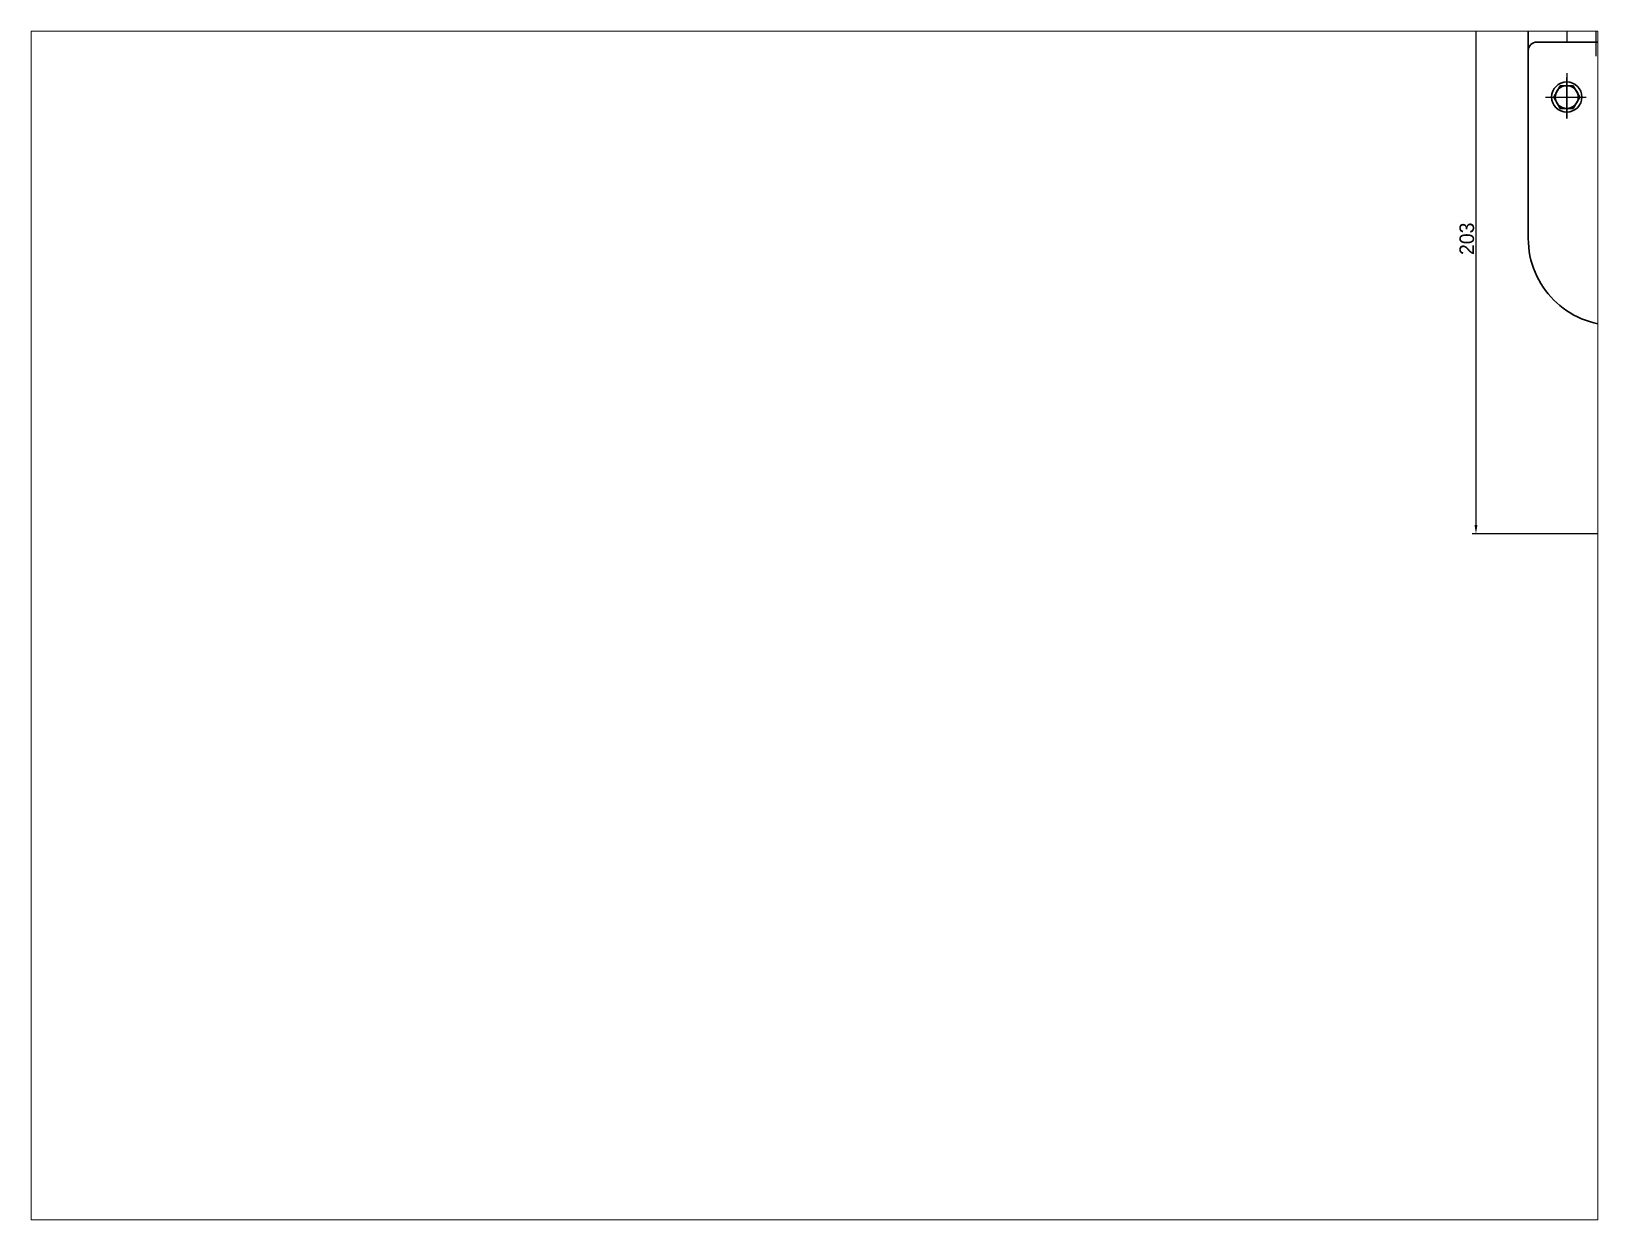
# Paper-space layout 'Layout1' of a CAD drawing. Header units: millimetres. Extents: x 26 to 231, y 20 to 176.
# The model-space entities are those that its viewports show. They can reach past a viewport. Long polylines and large blocks are cut down to what shows.
import ezdxf

# ---------------------------------------------------------------- set-up
doc = ezdxf.new("R2010")
doc.units = ezdxf.units.MM
doc.header["$PDSIZE"] = -1
doc.linetypes.add('CENTER', pattern=[10.16, 6.35, -1.27, 1.27, -1.27])
doc.linetypes.add('HIDDEN', pattern=[1.905, 1.27, -0.635])
doc.layers.get('0').update_dxf_attribs({"lineweight": 30})
for name, color, linetype in [('中心线', 1, 'CENTER'), ('细线', 7, 'Continuous'), ('虚线', 7, 'HIDDEN')]:
    doc.layers.add(name, color=color, linetype=linetype)
doc.dimstyles.new('ISO-25', dxfattribs={"dimtxt": 5, "dimasz": 3, "dimexe": 1.25, "dimexo": 0.625, "dimtad": 1, "dimdec": 0, "dimtxsty": 'Standard', "dimcen": 2.5, "dimadec": 0, "dimazin": 0, "dimtfac": 1, "dimtdec": 0, "dimtmove": 0, "dimatfit": 3, "dimfxl": 1, "dimarcsym": 0})

# ---------------------------------------------------------------- blocks, each defined once
blk = doc.blocks.new('*D28')
at = {"layer": 'Defpoints', "color": 0, "transparency": 16777216}
for p in [(474.12, 326.72), (226.35, 123.84), (355.88, 123.84)]:
    blk.add_point(p, dxfattribs=at)
at = {"layer": '细线', "color": 0, "lineweight": -2, "transparency": 16777216}
for p, q in [((473.5, 326.72), (225.1, 326.72)), ((226.35, 323.72), (226.35, 126.84)), ((355.25, 123.84), (225.1, 123.84))]:
    blk.add_line(p, q, dxfattribs=at)
at = {"layer": '细线', "color": 0, "transparency": 16777216}
for points in [[(225.85, 323.72), (226.85, 323.72), (226.35, 326.72)], [(225.85, 126.84), (226.85, 126.84), (226.35, 123.84)]]:
    blk.add_solid(points, dxfattribs=at)
at = {"layer": '细线', "color": 0, "transparency": 16777216, "insert": (223.22, 225.28), "char_height": 5, "attachment_point": 5, "rotation": 90}
blk.add_mtext('203', dxfattribs=at)

msp = doc.modelspace()

# ---------------------------------------------------------------- linework, layer by layer
for p, q in [((244.32, 309.94), (244.32, 289.94)), ((309.38, 292.94), (247.32, 292.94)), ((244.32, 225.44), (244.32, 289.94)), ((255.32, 277.92), (253.07, 274.02)), ((259.82, 277.92), (255.32, 277.92)), ((262.07, 274.02), (259.82, 277.92)), ((253.07, 274.02), (255.32, 270.13)), ((255.32, 270.13), (259.82, 270.13)), ((259.82, 270.13), (262.07, 274.02))]:
    msp.add_line(p, q)
for radius in [5.2, 3.95]:
    msp.add_circle((257.57, 274.02), radius)
for centre, radius, start, end in [((247.32, 289.94), 3, 90, 180), ((274.32, 225.44), 30, 180, 270)]:
    msp.add_arc(centre, radius, start, end)
at = {"layer": '中心线'}
for p, q in [((267.62, 310.83), (267.62, 288.12)), ((257.57, 282.19), (257.57, 266.68)), ((257.57, 266.68), (257.57, 280.73)), ((250.24, 274.02), (264.25, 274.02))]:
    msp.add_line(p, q, dxfattribs=at)
at = {"layer": '细线'}
msp.add_open_spline([(244.32, 316.54), (259.68, 314.36), (281.3, 314.98), (308.22, 301.05), (312.21, 282.39), (321.4, 260.63), (345.02, 246.09), (348.31, 213.95), (352.82, 192.84), (349.99, 182.44)], degree=3, knots=[87.053376, 87.053376, 87.053376, 87.053376, 133.7357, 151.40786, 171.512038, 187.478247, 221.826774, 248.062693, 282.873449, 282.873449, 282.873449, 282.873449], dxfattribs=at)
at = {"layer": '虚线', "ltscale": 2}
msp.add_line((257.57, 306.94), (257.57, 292.94), dxfattribs=at)

# ---------------------------------------------------------------- dimensions: what is measured, and where the dimension line sits
at = {"layer": '细线'}
dim = msp.add_linear_dim(base=(226.35, 123.84), p1=(474.12, 326.72), p2=(355.88, 123.84), angle=90, dimstyle='ISO-25', dxfattribs=at)
dim.commit()
dim.dimension.update_dxf_attribs({"geometry": '*D28', "text_midpoint": (226.35, 225.28), "dimtype": 160})

psp = doc.layouts.get("Layout1")

# ---------------------------------------------------------------- viewports
at = {"layer": '0'}
psp.add_viewport(center=(128.5, 97.5), size=(205.6, 156), view_center_point=(-1.07, 92.31), view_height=408.6188, dxfattribs=at)

doc.saveas('drawing.dxf')
